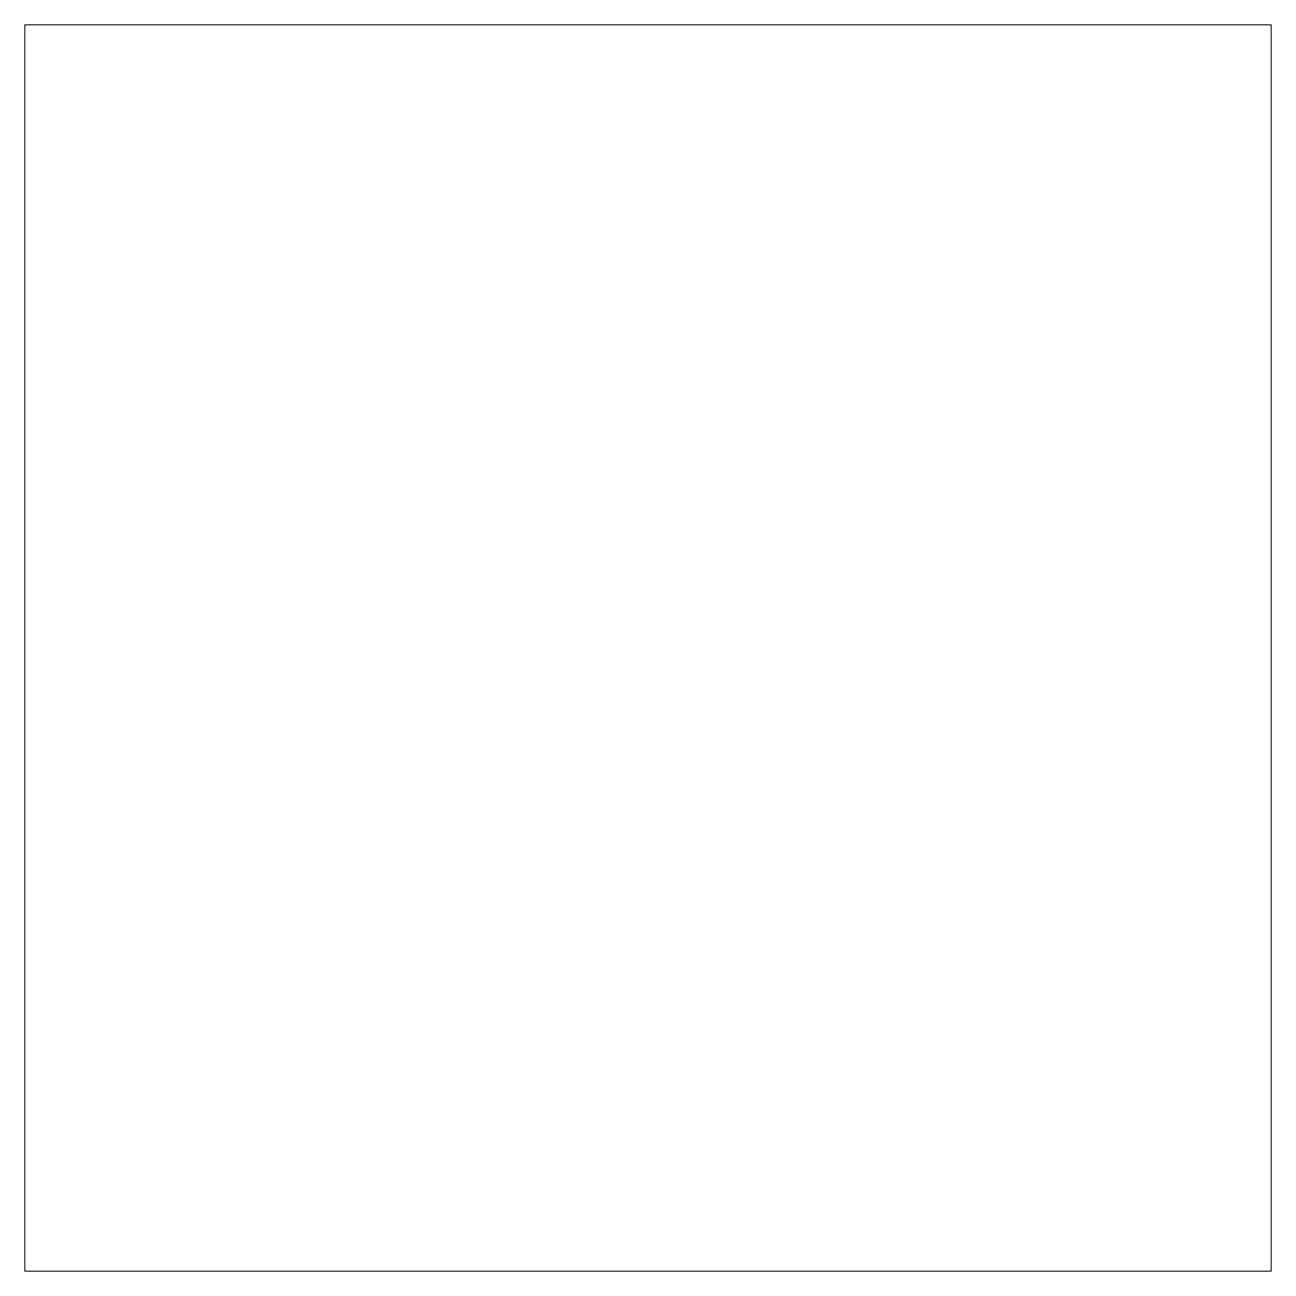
# Model space of a CAD drawing. Header units: metres. Extents: x -29732.59 to -29731.59, y 39618.28 to 39619.28.
import ezdxf

# ---------------------------------------------------------------- set-up
doc = ezdxf.new("R2010")
doc.units = ezdxf.units.M
doc.layers.add('GN_komu_vodi', color=7, linetype='Continuous')

# ---------------------------------------------------------------- blocks, each defined once
blk = doc.blocks.new('321020')
at = {"color": 0, "lineweight": 9}
blk.add_lwpolyline([(-1, -1), (1, -1), (1, 1), (-1, 1)], close=True, dxfattribs=at)

msp = doc.modelspace()

# ---------------------------------------------------------------- block references
at = {"layer": 'GN_komu_vodi', "xscale": 0.5, "yscale": 0.5, "zscale": 0.5}
msp.add_blockref('321020', (-29732.0933, 39618.784), dxfattribs=at)

doc.saveas('drawing.dxf')
